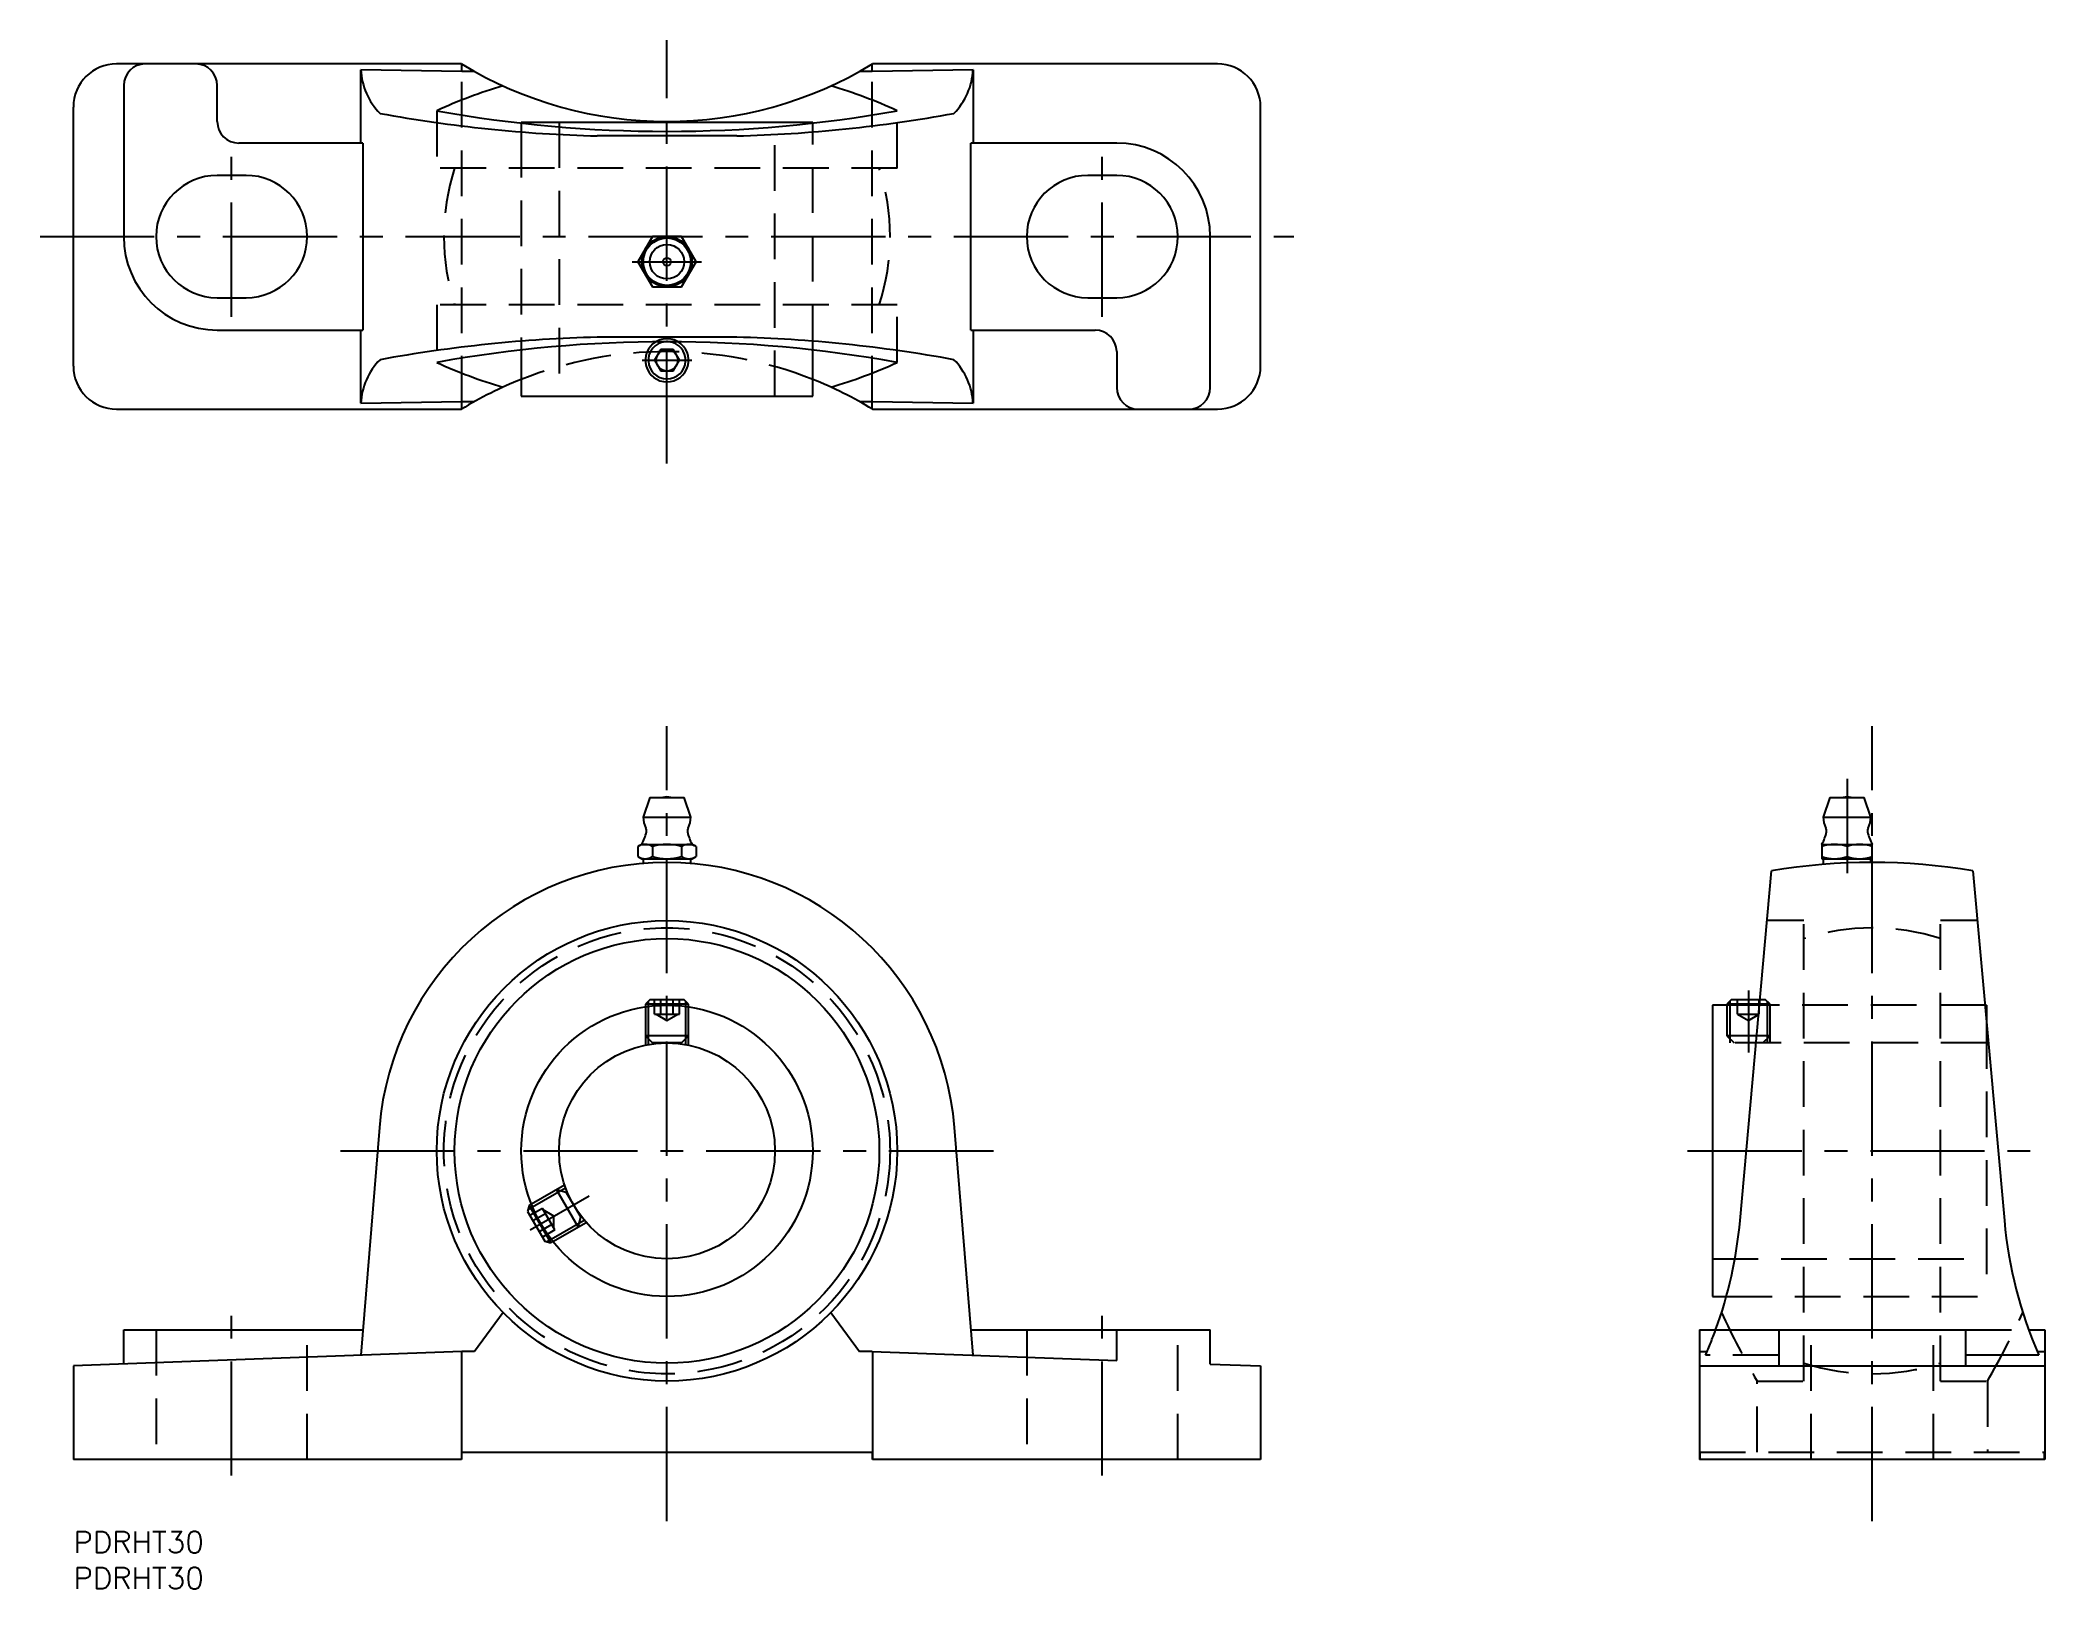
# Model space of a CAD drawing. Extents: x -5 to 274, y -8 to 207.
import ezdxf

# ---------------------------------------------------------------- set-up
doc = ezdxf.new("R2010")
doc.units = 0
doc.header["$LTSCALE"] = 0.5
doc.linetypes.add('CENTER', pattern=[50.8, 31.75, -6.35, 6.35, -6.35])
doc.linetypes.add('DASHED', pattern=[19.05, 12.7, -6.35])
for name, color, linetype in [('MSM_CENTER', 1, 'CENTER'), ('MSM_CONTINUOUS', 7, 'CONTINUOUS'), ('MSM_DASHED', 4, 'DASHED'), ('MSM_NARROW', 5, 'CONTINUOUS'), ('MSM_PART_NUMBER', 7, 'CONTINUOUS')]:
    doc.layers.add(name, color=color, linetype=linetype)
doc.styles.get("Standard").update_dxf_attribs({"font": 'txt.shx', "height": 3, "bigfont": 'bigfont.shx'})

msp = doc.modelspace()

# ---------------------------------------------------------------- linework, layer by layer
at = {"layer": 'MSM_CENTER'}
for p, q in [((82.5, 148.46), (82.5, 207.31)), ((22, 168.84), (22, 191.16)), ((143, 168.84), (143, 191.16)), ((-4.62, 180), (169.62, 180)), ((77.68, 176.5), (87.32, 176.5)), ((79.04, 162.8), (85.97, 162.8)), ((82.5, 1.42), (82.5, 111.94)), ((250, 1.42), (250, 111.94)), ((246.5, 104.6), (246.5, 91.49)), ((232.8, 75.2), (232.8, 66.59)), ((37.14, 52.9), (127.86, 52.9)), ((224.34, 52.9), (273.66, 52.9)), ((63.47, 41.91), (71.67, 46.65)), ((22, 7.75), (22, 30.25)), ((143, 7.75), (143, 30.25))]:
    msp.add_line(p, q, dxfattribs=at)
at = {"layer": 'MSM_CONTINUOUS'}
for p, q in [((53.93, 204), (6, 204)), ((54, 202.95), (54, 203.96)), ((111, 202.95), (111, 203.96)), ((159, 204), (111.07, 204)), ((7, 201), (7, 180)), ((20, 196), (20, 201)), ((54, 202.95), (39.96, 203.17)), ((39.96, 193), (39.96, 203.17)), ((55.74, 202.95), (54, 202.95)), ((111, 202.95), (109.26, 202.95)), ((125.04, 203.17), (111, 202.95)), ((125.04, 203.17), (125.04, 193)), ((0, 162), (0, 198)), ((165, 162), (165, 198)), ((62.25, 195.9), (102.75, 195.9)), ((62.25, 195.9), (62.25, 194.55)), ((102.75, 194.55), (102.75, 195.9)), ((40.25, 193), (23, 193)), ((40.25, 193), (40.25, 167)), ((92.19, 194), (72.81, 194)), ((145, 193), (124.75, 193)), ((124.75, 167), (124.75, 193)), ((24, 188.5), (20, 188.5)), ((145, 188.5), (141, 188.5)), ((80.48, 180), (78.46, 176.5)), ((84.52, 180), (80.48, 180)), ((86.54, 176.5), (84.52, 180)), ((158, 159), (158, 180)), ((78.46, 176.5), (80.48, 173)), ((84.52, 173), (86.54, 176.5)), ((80.48, 173), (84.52, 173)), ((20, 171.5), (24, 171.5)), ((141, 171.5), (145, 171.5)), ((20, 167), (40.25, 167)), ((39.96, 156.83), (39.96, 167)), ((92.19, 166), (72.81, 166)), ((124.75, 167), (142, 167)), ((125.04, 167), (125.04, 156.83)), ((62.25, 164.23), (62.25, 157.8)), ((81.63, 164.3), (80.77, 162.8)), ((80.77, 162.8), (81.63, 161.3)), ((83.37, 164.3), (81.63, 164.3)), ((84.23, 162.8), (83.37, 164.3)), ((83.37, 161.3), (84.23, 162.8)), ((102.75, 157.8), (102.75, 164.23)), ((145, 164), (145, 159)), ((83.37, 161.3), (81.63, 161.3)), ((39.96, 156.83), (54, 157.05)), ((54, 156.04), (54, 157.05)), ((54, 157.05), (55.74, 157.05)), ((62.25, 157.8), (102.75, 157.8)), ((109.26, 157.05), (111, 157.05)), ((111, 156.04), (111, 157.05)), ((111, 157.05), (125.04, 156.83)), ((6, 156), (53.93, 156)), ((111.07, 156), (159, 156)), ((80.1, 102), (79.2, 99.3)), ((80.1, 102), (84.9, 102)), ((85.8, 99.3), (84.9, 102)), ((244.1, 102), (243.2, 99.3)), ((244.1, 102), (248.9, 102)), ((249.8, 99.3), (248.9, 102)), ((79.2, 99.3), (85.8, 99.3)), ((243.2, 99.3), (249.8, 99.3)), ((78.46, 95.19), (78.46, 93.81)), ((79, 95.5), (78.7, 95.32)), ((79, 95.5), (86, 95.5)), ((80.48, 95.19), (80.48, 93.81)), ((84.52, 95.19), (84.52, 93.81)), ((86.3, 95.32), (86, 95.5)), ((86.54, 95.19), (86.54, 93.81)), ((243, 95.5), (243, 93.5)), ((243, 95.5), (250, 95.5)), ((250, 93.5), (250, 95.5)), ((78.46, 93.81), (79, 93.5)), ((79, 93.5), (86, 93.5)), ((79.2, 93.5), (79.2, 92.86)), ((85.8, 92.86), (85.8, 93.5)), ((86, 93.5), (86.54, 93.81)), ((243, 93.5), (250, 93.5)), ((243.2, 93.5), (243.2, 92.72)), ((249.8, 93), (249.8, 93.5)), ((231.63, 43.2), (236, 91.81)), ((264, 91.81), (268.37, 43.2)), ((80.11, 73.9), (79.5, 73.29)), ((79.5, 73.29), (79.5, 72.93)), ((85.5, 73.29), (79.5, 73.29)), ((84.89, 73.9), (80.11, 73.9)), ((85.5, 73.29), (84.89, 73.9)), ((85.5, 72.93), (85.5, 73.29)), ((234.32, 73.15), (227.8, 73.15)), ((227.8, 73.15), (227.8, 32.65)), ((230.41, 73.9), (229.8, 73.29)), ((234.34, 73.29), (229.8, 73.29)), ((229.8, 73.29), (229.8, 73.15)), ((234.39, 73.9), (230.41, 73.9)), ((265.9, 73.15), (265.68, 73.15)), ((265.9, 73.15), (265.9, 70.66)), ((42.53, 56.14), (39.96, 24.48)), ((125.04, 24.48), (122.47, 56.14)), ((63.34, 45.3), (63.12, 44.47)), ((63.66, 45.48), (63.34, 45.3)), ((63.34, 45.3), (66.34, 40.11)), ((63.12, 44.47), (65.51, 40.33)), ((65.51, 40.33), (66.34, 40.11)), ((66.34, 40.11), (66.66, 40.29)), ((227.8, 32.65), (229.73, 32.65)), ((7, 28), (40.25, 28)), ((7, 23.26), (7, 28)), ((59.73, 30.42), (55.74, 25)), ((105.27, 30.42), (109.26, 25)), ((124.75, 28), (158, 28)), ((145, 23.74), (145, 28)), ((158, 23.26), (158, 28)), ((226, 28), (263, 28)), ((226, 28), (226, 10)), ((263, 23), (263, 28)), ((271.77, 28), (274, 28)), ((274, 28), (274, 10)), ((54, 25), (0, 23)), ((0, 23), (0, 10)), ((53.93, 25), (53.93, 10)), ((55.74, 25), (54, 25)), ((111, 25), (109.26, 25)), ((111, 25), (145, 23.74)), ((111.07, 25), (111.07, 10)), ((158, 23.26), (165, 23)), ((165, 23), (165, 10)), ((226, 23), (274, 23)), ((273.17, 24.48), (263, 24.48)), ((272.95, 25), (274, 25)), ((53.93, 10), (0, 10)), ((54, 10), (54, 11)), ((54, 11), (111, 11)), ((111, 11), (111, 10)), ((165, 10), (111.07, 10)), ((274, 10), (226, 10))]:
    msp.add_line(p, q, dxfattribs=at)
for centre, radius in [((82.5, 176.5), 3.5), ((82.5, 176.5), 3.3), ((82.5, 176.5), 2.4), ((82.5, 176.5), 0.555), ((82.5, 162.8), 1.5), ((82.5, 52.9), 32), ((82.5, 52.9), 29.51), ((82.5, 52.9), 20.25), ((82.5, 52.9), 15)]:
    msp.add_circle(centre, radius, dxfattribs=at)
for centre, radius, start, end in [((6, 198), 6, 90, 180), ((10, 201), 3, 90, 180), ((17, 201), 3, 0, 90), ((82.5, 251.02), 55.02, 238.7214, 301.2786), ((159, 198), 6, 0, 90), ((49.12, 203.58), 9.16, 182.5404, 224.8315), ((78.99, 135.18), 68.52, 106.3262, 114.5704), ((86.01, 135.18), 68.52, 65.4296, 73.6738), ((115.88, 203.58), 9.16, 315.1685, 357.4596), ((23, 196), 3, 180, 270), ((77.55, 387.65), 193.71, 259.6112, 268.5963), ((82.5, 374.21), 179.59, 259.736, 280.264), ((87.45, 387.65), 193.71, 271.4037, 280.3888), ((145, 180), 13, 360, 90), ((20, 180), 8.5, 90, 270), ((24, 180), 8.5, 270, 90), ((141, 180), 8.5, 90, 270), ((145, 180), 8.5, 270, 90), ((20, 180), 13, 180, 270), ((77.55, -27.65), 193.71, 91.4037, 100.3888), ((82.5, -14.21), 179.59, 79.736, 100.264), ((82.5, 162.8), 3, 120.9335, 59.0665), ((82.5, 162.8), 2.59, 96.323, 83.677), ((87.45, -27.65), 193.71, 79.6112, 88.5963), ((142, 164), 3, 360, 90), ((6, 162), 6, 180, 270), ((49.12, 156.42), 9.16, 135.1685, 177.4596), ((78.99, 224.82), 68.52, 245.4296, 253.6738), ((86.01, 224.82), 68.52, 286.3262, 294.5704), ((115.88, 156.42), 9.16, 2.5404, 44.8315), ((159, 162), 6, 270, 0), ((82.5, 108.98), 55.02, 111.5958, 121.2786), ((82.5, 108.98), 55.02, 58.7214, 68.4042), ((148, 159), 3, 180, 270), ((155, 159), 3, 270, 0), ((82.5, 100.51), 1.59, 69.5582, 110.4418), ((246.5, 100.51), 1.59, 69.5582, 110.4418), ((82.5, 99.3), 3.3, 180, 207.4808), ((78.86, 97.41), 0.8, 348.6668, 27.4808), ((86.14, 97.41), 0.8, 152.5192, 191.3332), ((82.5, 99.3), 3.3, 332.5192, 0), ((246.5, 99.3), 3.3, 180, 207.4808), ((242.86, 97.41), 0.8, 348.6668, 27.4808), ((250.14, 97.41), 0.8, 152.5192, 191.3332), ((246.5, 99.3), 3.3, 332.5192, 360), ((79.47, 93.71), 1.79, 55.6158, 124.3842), ((73.76, 98.43), 6, 330.7697, 348.6668), ((82.5, 88.81), 6.69, 72.412, 107.588), ((85.53, 93.71), 1.79, 55.6158, 124.3842), ((91.24, 98.43), 6, 191.3332, 209.2303), ((237.76, 98.43), 6, 330.7697, 348.6668), ((244.75, 90.45), 5.05, 69.7438, 110.2562), ((248.25, 90.45), 5.05, 69.7438, 110.2562), ((255.24, 98.43), 6, 191.3332, 209.2303), ((82.5, 52.9), 40.1, 4.6344, 175.3656), ((79.47, 95.29), 1.79, 235.6158, 304.3842), ((82.5, 100.19), 6.69, 252.412, 287.588), ((85.53, 95.29), 1.79, 235.6158, 304.3842), ((250, 10), 83, 80.2892, 99.7108), ((244.75, 98.55), 5.05, 249.7438, 290.2562), ((248.25, 98.55), 5.05, 249.7438, 290.2562), ((171.87, 48.56), 60, 339.9555, 354.868), ((328.13, 48.56), 60, 185.132, 203.6666)]:
    msp.add_arc(centre, radius, start, end, dxfattribs=at)
at = {"layer": 'MSM_DASHED'}
for p, q in [((54, 157.05), (54, 202.95)), ((111, 157.05), (111, 202.95)), ((50.5, 197.49), (50.5, 189.5)), ((67.5, 195.9), (67.5, 157.8)), ((97.5, 157.8), (97.5, 195.9)), ((114.5, 189.5), (114.5, 197.49)), ((62.25, 194.55), (62.25, 164.23)), ((102.75, 164.23), (102.75, 194.55)), ((114.5, 189.5), (50.5, 189.5)), ((114.5, 170.5), (50.5, 170.5)), ((50.5, 170.5), (50.5, 162.51)), ((114.5, 162.51), (114.5, 170.5)), ((240.5, 84.9), (235.38, 84.9)), ((240.5, 20.9), (240.5, 84.9)), ((259.5, 20.9), (259.5, 84.9)), ((264.62, 84.9), (259.5, 84.9)), ((79.5, 72.93), (79.5, 67.6)), ((79.91, 72.98), (79.91, 67.67)), ((80.77, 71.9), (80.77, 73.9)), ((81.63, 71.9), (81.63, 73.9)), ((83.37, 71.9), (83.37, 73.9)), ((84.23, 71.9), (84.23, 73.9)), ((85.09, 72.98), (85.09, 67.67)), ((85.5, 67.6), (85.5, 72.93)), ((229.8, 73.15), (229.8, 68.9)), ((230.21, 73.15), (230.21, 67.9)), ((231.3, 71.9), (231.3, 73.9)), ((234.3, 71.9), (234.3, 73.9)), ((265.68, 73.15), (234.32, 73.15)), ((235.8, 73.29), (234.34, 73.29)), ((235.19, 73.9), (234.39, 73.9)), ((235.8, 73.29), (235.19, 73.9)), ((235.39, 73.69), (235.39, 67.9)), ((235.8, 67.9), (235.8, 73.29)), ((80.77, 71.9), (84.23, 71.9)), ((81, 71.9), (82.5, 71.03)), ((82.5, 71.03), (84, 71.9)), ((231.3, 71.9), (234.3, 71.9)), ((231.3, 71.9), (232.8, 71.03)), ((232.8, 71.03), (234.3, 71.9)), ((265.9, 70.66), (265.9, 32.65)), ((85.5, 68.9), (79.5, 68.9)), ((79.5, 68.9), (80.5, 67.9)), ((84.5, 67.9), (80.5, 67.9)), ((84.5, 67.9), (85.5, 68.9)), ((265.9, 67.9), (227.8, 67.9)), ((229.8, 68.9), (230.8, 67.9)), ((235.8, 68.9), (229.8, 68.9)), ((234.8, 67.9), (235.8, 68.9)), ((68.27, 48.15), (63.66, 45.48)), ((63.81, 45.1), (68.41, 47.76)), ((67.14, 47.5), (70.14, 42.3)), ((68.51, 47.13), (67.14, 47.5)), ((65.18, 44.9), (63.45, 43.9)), ((66.91, 41.9), (65.18, 44.9)), ((66.8, 43.83), (65.3, 44.7)), ((68.51, 47.13), (70.51, 43.67)), ((65.61, 44.15), (63.88, 43.15)), ((66.48, 42.65), (64.75, 41.65)), ((66.91, 41.9), (65.18, 40.9)), ((66.4, 40.61), (71, 43.27)), ((66.66, 40.29), (71.27, 42.95)), ((66.8, 42.1), (66.8, 43.83)), ((70.14, 42.3), (70.51, 43.67)), ((227.8, 37.9), (265.9, 37.9)), ((229.73, 32.65), (265.9, 32.65)), ((11.5, 28), (11.5, 10)), ((32.5, 10), (32.5, 28)), ((132.5, 28), (132.5, 10)), ((153.5, 10), (153.5, 28)), ((237, 28), (237, 23)), ((241.5, 10), (241.5, 28)), ((258.5, 10), (258.5, 28)), ((263, 28), (271.77, 28)), ((226, 25), (226.04, 25)), ((226.04, 25), (227.05, 25)), ((237, 24.48), (226.83, 24.48)), ((234, 11), (234, 20.9)), ((234, 20.9), (240.5, 20.9)), ((259.5, 20.9), (266, 20.9)), ((266, 20.9), (266, 11)), ((226.04, 11), (273.96, 11)), ((226.04, 11), (226.04, 10)), ((273.96, 10), (273.96, 11))]:
    msp.add_line(p, q, dxfattribs=at)
msp.add_circle((82.5, 52.9), 31, dxfattribs=at)
for centre, radius, start, end in [((82.5, 180), 31, 162.1545, 197.8455), ((82.5, 180), 31, 342.1545, 17.8455), ((82.5, 162.8), 3, 59.0665, 120.9335), ((82.5, 162.8), 2.59, 83.677, 96.323), ((82.5, 108.98), 55.02, 68.4042, 111.5958), ((250, 52.9), 31, 72.1545, 107.8455), ((171.87, 48.56), 60, 336.3334, 339.9555), ((322.81, 72.99), 102.96, 204.4248, 210.3941), ((177.19, 72.99), 102.96, 329.6059, 335.5752), ((250, 52.9), 31, 252.1545, 287.8455)]:
    msp.add_arc(centre, radius, start, end, dxfattribs=at)
at = {"layer": 'MSM_NARROW'}
for p, q in [((79.91, 73.69), (79.91, 72.98)), ((85.09, 73.69), (85.09, 72.98)), ((230.21, 73.69), (230.21, 73.15)), ((63.2, 44.75), (63.81, 45.1)), ((65.79, 40.26), (66.4, 40.61))]:
    msp.add_line(p, q, dxfattribs=at)

# ---------------------------------------------------------------- texts
at = {"layer": 'MSM_PART_NUMBER'}
for p in [(0, -3), (0, -8)]:
    msp.add_text('PDRHT30', height=3, dxfattribs=at).set_placement(p)

doc.saveas('drawing.dxf')
